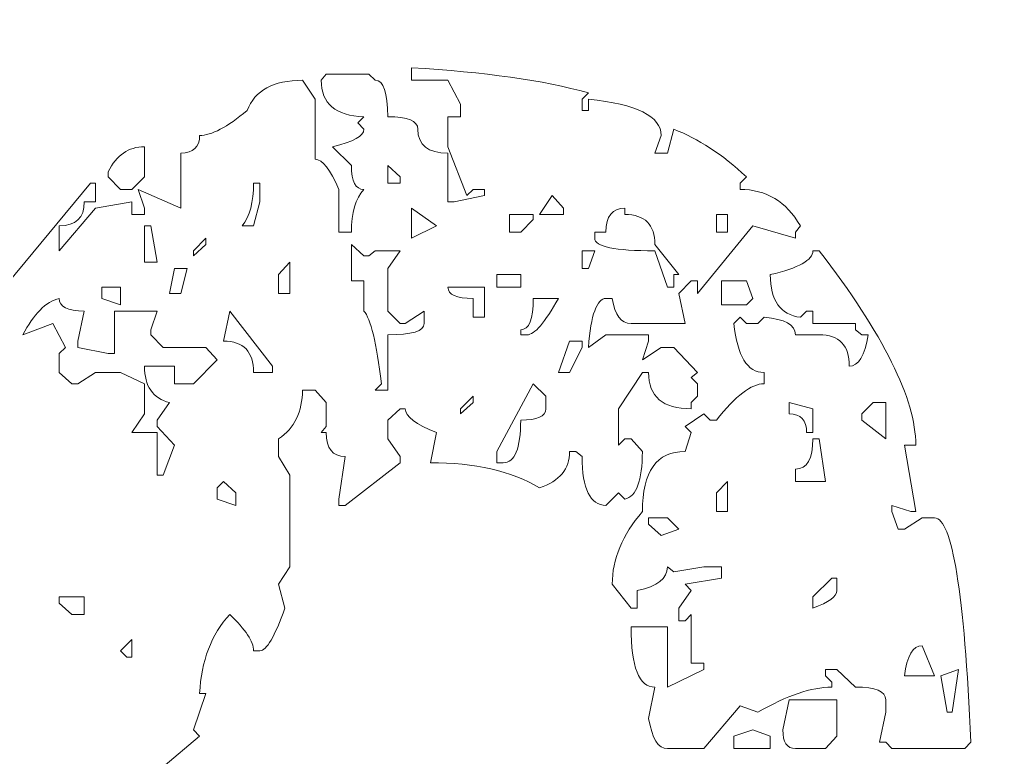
# Model space of a CAD drawing. Header units: centimetres. Extents: x -162 to 162, y -134 to 134.
# Drawn here: x 76.592 to 76.9563, y -44.1762 to -43.9026 of the extents above; entities that cross this region are included whole.
import ezdxf

# ---------------------------------------------------------------- set-up
doc = ezdxf.new("R2010")
doc.units = ezdxf.units.CM
doc.header["$MEASUREMENT"] = 0
doc.layers.add('Capa 1', color=7, linetype='Continuous')
doc.layers.add('GUIDE', color=7, linetype='Continuous')

msp = doc.modelspace()

# ---------------------------------------------------------------- linework, layer by layer
at = {"layer": 'Capa 1', "lineweight": 9}
msp.add_open_spline([(75.70356, -30.40368), (75.70356, -30.40368), (75.70356, -34.48612), (75.70356, -34.48612), (75.70356, -34.48612), (76.57183, -35.02375), (76.57183, -35.02375), (76.57183, -35.02375), (76.57183, -39.81765), (76.57183, -39.81765), (76.57183, -39.81765), (75.70356, -40.35528), (75.70356, -40.35528), (75.70356, -40.35528), (75.70356, -44.43772), (75.70356, -44.43772), (75.70356, -44.43772), (76.0342, -44.90277), (76.0342, -44.90277), (76.0342, -44.90277), (77.24746, -44.90277), (77.24746, -44.90277), (77.24746, -44.90277), (77.57723, -44.43772), (77.57723, -44.43772), (77.57723, -44.43772), (77.57723, -38.57305), (77.57723, -38.57305), (77.57723, -38.57305), (78.00373, -38.57305), (78.00373, -38.57305), (78.15787, -38.57305), (78.31125, -38.42517), (78.31125, -38.27105), (78.31125, -38.27105), (78.31125, -37.20834), (78.31125, -37.20834), (78.31125, -37.05423), (78.15787, -36.90377), (78.00373, -36.90377), (78.00373, -36.90377), (77.57723, -36.90377), (77.57723, -36.90377), (77.57723, -36.90377), (77.57723, -30.40368), (77.57723, -30.40368), (77.57723, -30.40368), (77.24746, -29.93863), (77.24746, -29.93863), (77.24746, -29.93863), (76.0342, -29.93863), (76.0342, -29.93863), (76.0342, -29.93863), (75.70356, -30.40368), (75.70356, -30.40368)], degree=3, knots=[0, 0, 0, 0, 0.055556, 0.055556, 0.055556, 0.111111, 0.111111, 0.111111, 0.166667, 0.166667, 0.166667, 0.222222, 0.222222, 0.222222, 0.277778, 0.277778, 0.277778, 0.333333, 0.333333, 0.333333, 0.388889, 0.388889, 0.388889, 0.444444, 0.444444, 0.444444, 0.5, 0.5, 0.5, 0.555556, 0.555556, 0.555556, 0.611111, 0.611111, 0.611111, 0.666667, 0.666667, 0.666667, 0.722222, 0.722222, 0.722222, 0.777778, 0.777778, 0.777778, 0.833333, 0.833333, 0.833333, 0.888889, 0.888889, 0.888889, 0.944444, 0.944444, 0.944444, 1, 1, 1, 1], dxfattribs=at)
at = {"layer": 'Capa 1', "color": 4, "lineweight": 9}
msp.add_open_spline([(77.39939, -38.56086), (77.39939, -38.56086), (77.39939, -44.38088), (77.39939, -44.38088), (77.39939, -44.38088), (77.15481, -44.72496), (77.15481, -44.72496), (77.15481, -44.72496), (76.12523, -44.72496), (76.12523, -44.72496), (76.12523, -44.72496), (75.88135, -44.38106), (75.88135, -44.38106), (75.88135, -44.38106), (75.88135, -40.40551), (75.88135, -40.40551), (75.88135, -40.40551), (76.69237, -39.86787), (76.69237, -39.86787), (76.69237, -39.86787), (76.69237, -34.97352), (76.69237, -34.97352), (76.69237, -34.97352), (75.88135, -34.43589), (75.88135, -34.43589), (75.88135, -34.43589), (75.88135, -30.46025), (75.88135, -30.46025), (75.88135, -30.46025), (76.12523, -30.11644), (76.12523, -30.11644), (76.12523, -30.11644), (77.15481, -30.11644), (77.15481, -30.11644), (77.15481, -30.11644), (77.39939, -30.46042), (77.39939, -30.46042), (77.39939, -30.46042), (77.39939, -36.92573), (77.39939, -36.92573)], degree=3, knots=[0, 0, 0, 0, 0.076923, 0.076923, 0.076923, 0.153846, 0.153846, 0.153846, 0.230769, 0.230769, 0.230769, 0.307692, 0.307692, 0.307692, 0.384615, 0.384615, 0.384615, 0.461538, 0.461538, 0.461538, 0.538462, 0.538462, 0.538462, 0.615385, 0.615385, 0.615385, 0.692308, 0.692308, 0.692308, 0.769231, 0.769231, 0.769231, 0.846154, 0.846154, 0.846154, 0.923077, 0.923077, 0.923077, 1, 1, 1, 1], dxfattribs=at)
at = {"layer": 'Capa 1', "color": 2, "lineweight": 9}
for points, knots in [([(76.27801, -44.19754), (76.27801, -44.19754), (76.28033, -44.19522), (76.28033, -44.19522), (76.28033, -44.19522), (76.39051, -44.19522), (76.39051, -44.19522), (76.39392, -44.19522), (76.39702, -44.21335), (76.3998, -44.24961), (76.39423, -44.24806), (76.39035, -44.24279), (76.38818, -44.2338), (76.38818, -44.2338), (76.39051, -44.22451), (76.39051, -44.22451), (76.39051, -44.22451), (76.39051, -44.22032), (76.39051, -44.22032), (76.39051, -44.22032), (76.38632, -44.22032), (76.38632, -44.22032), (76.38632, -44.22032), (76.38632, -44.24496), (76.38632, -44.24496), (76.38632, -44.24496), (76.39051, -44.24496), (76.39051, -44.24496), (76.39051, -44.24496), (76.39051, -44.26077), (76.39051, -44.26077), (76.39051, -44.26077), (76.40166, -44.25844), (76.40166, -44.25844), (76.41778, -44.28107), (76.43064, -44.29238), (76.44025, -44.29238), (76.44025, -44.29238), (76.45141, -44.29424), (76.45141, -44.29424), (76.45141, -44.29424), (76.46489, -44.29424), (76.46489, -44.29424), (76.49557, -44.29424), (76.51742, -44.25596), (76.53044, -44.17941), (76.53044, -44.17941), (76.53229, -44.17755), (76.53229, -44.17755), (76.53229, -44.17755), (76.53462, -44.17941), (76.53462, -44.17941), (76.53462, -44.17941), (76.53927, -44.17941), (76.53927, -44.17941), (76.53927, -44.17941), (76.53229, -44.17058), (76.53229, -44.17058), (76.54903, -44.09279), (76.56639, -44.03731), (76.58436, -44.00415), (76.58436, -44.00415), (76.6183, -43.96324), (76.6183, -43.96324), (76.6183, -43.96324), (76.62016, -43.96324), (76.62016, -43.96324), (76.62016, -43.96324), (76.62016, -43.97022), (76.62016, -43.97022), (76.62016, -43.97022), (76.61597, -43.97022), (76.61597, -43.97022), (76.61597, -43.97611), (76.61287, -43.97905), (76.60668, -43.97905), (76.60668, -43.97905), (76.60668, -43.98835), (76.60668, -43.98835), (76.60668, -43.98835), (76.62016, -43.97254), (76.62016, -43.97254), (76.62016, -43.97254), (76.63364, -43.97022), (76.63364, -43.97022), (76.63364, -43.97022), (76.63364, -43.97487), (76.63364, -43.97487), (76.63364, -43.97487), (76.63829, -43.97487), (76.63829, -43.97487), (76.63829, -43.97487), (76.63829, -43.97254), (76.63829, -43.97254), (76.63829, -43.97254), (76.63596, -43.96557), (76.63596, -43.96557), (76.63596, -43.96557), (76.65177, -43.97254), (76.65177, -43.97254), (76.65177, -43.97254), (76.65177, -43.95209), (76.65177, -43.95209), (76.65642, -43.95209), (76.65874, -43.94992), (76.65874, -43.94558), (76.66308, -43.94558), (76.66897, -43.94248), (76.67641, -43.93628), (76.6792, -43.92884), (76.68601, -43.92512), (76.69686, -43.92512), (76.69686, -43.92512), (76.70151, -43.9321), (76.70151, -43.9321), (76.70151, -43.9321), (76.70151, -43.95441), (76.70151, -43.95441), (76.7043, -43.95441), (76.70724, -43.95813), (76.71034, -43.96557), (76.71034, -43.96557), (76.71034, -43.98137), (76.71034, -43.98137), (76.71034, -43.98137), (76.71499, -43.98137), (76.71499, -43.98137), (76.71499, -43.97425), (76.71654, -43.96898), (76.71964, -43.96557), (76.71654, -43.96557), (76.71499, -43.96262), (76.71499, -43.95674), (76.71499, -43.95674), (76.70802, -43.94976), (76.70802, -43.94976), (76.71577, -43.9479), (76.71964, -43.94573), (76.71964, -43.94325), (76.71964, -43.94325), (76.71732, -43.94093), (76.71732, -43.94093), (76.71732, -43.94093), (76.71964, -43.93861), (76.71964, -43.93861), (76.7091, -43.9383), (76.70383, -43.9338), (76.70383, -43.92512), (76.70383, -43.92512), (76.70569, -43.9228), (76.70569, -43.9228), (76.70569, -43.9228), (76.7215, -43.9228), (76.7215, -43.9228), (76.7215, -43.9228), (76.72382, -43.92512), (76.72382, -43.92512), (76.72692, -43.92512), (76.72847, -43.92962), (76.72847, -43.93861), (76.73591, -43.93861), (76.73963, -43.94016), (76.73963, -43.94325), (76.73963, -43.94914), (76.74335, -43.95209), (76.75079, -43.95209), (76.75079, -43.95209), (76.75079, -43.97022), (76.75079, -43.97022), (76.75079, -43.97022), (76.75311, -43.97022), (76.75311, -43.97022), (76.75311, -43.97022), (76.76427, -43.96789), (76.76427, -43.96789), (76.76427, -43.96789), (76.76427, -43.96557), (76.76427, -43.96557), (76.76427, -43.96557), (76.76008, -43.96557), (76.76008, -43.96557), (76.76008, -43.96557), (76.75776, -43.96789), (76.75776, -43.96789), (76.75776, -43.96789), (76.75079, -43.94976), (76.75079, -43.94976), (76.75079, -43.94976), (76.75079, -43.93861), (76.75079, -43.93861), (76.75079, -43.93861), (76.75544, -43.93861), (76.75544, -43.93861), (76.75544, -43.93861), (76.75544, -43.93396), (76.75544, -43.93396), (76.75544, -43.93396), (76.75079, -43.92512), (76.75079, -43.92512), (76.75079, -43.92512), (76.73731, -43.92512), (76.73731, -43.92512), (76.73731, -43.92512), (76.73731, -43.92048), (76.73731, -43.92048), (76.76427, -43.92203), (76.78612, -43.92512), (76.80285, -43.92977), (76.80285, -43.92977), (76.80053, -43.9321), (76.80053, -43.9321), (76.80053, -43.9321), (76.80053, -43.93628), (76.80053, -43.93628), (76.80053, -43.93628), (76.80285, -43.93628), (76.80285, -43.93628), (76.80285, -43.93628), (76.80285, -43.9321), (76.80285, -43.9321), (76.82083, -43.93396), (76.82982, -43.93845), (76.82982, -43.94558), (76.82982, -43.94558), (76.82749, -43.95209), (76.82749, -43.95209), (76.82749, -43.95209), (76.83214, -43.95209), (76.83214, -43.95209), (76.83214, -43.95209), (76.83447, -43.94325), (76.83447, -43.94325), (76.84345, -43.94666), (76.85244, -43.95255), (76.86143, -43.96092), (76.86143, -43.96092), (76.8591, -43.96324), (76.8591, -43.96324), (76.8591, -43.96324), (76.8591, -43.96557), (76.8591, -43.96557), (76.86871, -43.96557), (76.87615, -43.97006), (76.88142, -43.97905), (76.88142, -43.97905), (76.87956, -43.98137), (76.87956, -43.98137), (76.87956, -43.98137), (76.87956, -43.9837), (76.87956, -43.9837), (76.87956, -43.9837), (76.86375, -43.97905), (76.86375, -43.97905), (76.86375, -43.97905), (76.8433, -44.00415), (76.8433, -44.00415), (76.8433, -44.00415), (76.8433, -43.9995), (76.8433, -43.9995), (76.8433, -43.9995), (76.84097, -43.9995), (76.84097, -43.9995), (76.84097, -43.9995), (76.83632, -44.00415), (76.83632, -44.00415), (76.83632, -44.00415), (76.83865, -44.01531), (76.83865, -44.01531), (76.83865, -44.01531), (76.81866, -44.01531), (76.81866, -44.01531), (76.81494, -44.01531), (76.81262, -44.01221), (76.81169, -44.00601), (76.81169, -44.00601), (76.80936, -44.00601), (76.80936, -44.00601), (76.80595, -44.00601), (76.80378, -44.01206), (76.80285, -44.02414), (76.80285, -44.02414), (76.80936, -44.01949), (76.80936, -44.01949), (76.80936, -44.01949), (76.82517, -44.01949), (76.82517, -44.01949), (76.82517, -44.01949), (76.82517, -44.02182), (76.82517, -44.02182), (76.82517, -44.02182), (76.82284, -44.02879), (76.82284, -44.02879), (76.82284, -44.02879), (76.82982, -44.02414), (76.82982, -44.02414), (76.82982, -44.02414), (76.83447, -44.02414), (76.83447, -44.02414), (76.83447, -44.02414), (76.8433, -44.03344), (76.8433, -44.03344), (76.8433, -44.03344), (76.84097, -44.0353), (76.84097, -44.0353), (76.84097, -44.0353), (76.8433, -44.03762), (76.8433, -44.03762), (76.8433, -44.03762), (76.8433, -44.04227), (76.8433, -44.04227), (76.8433, -44.04227), (76.84097, -44.0446), (76.84097, -44.0446), (76.84097, -44.0446), (76.84097, -44.04692), (76.84097, -44.04692), (76.83044, -44.04692), (76.82517, -44.04243), (76.82517, -44.03344), (76.82517, -44.03344), (76.82284, -44.03344), (76.82284, -44.03344), (76.82284, -44.03344), (76.81401, -44.04692), (76.81401, -44.04692), (76.81401, -44.04692), (76.81401, -44.0604), (76.81401, -44.0604), (76.81401, -44.0604), (76.81633, -44.05808), (76.81633, -44.05808), (76.81633, -44.05808), (76.81866, -44.05808), (76.81866, -44.05808), (76.81866, -44.05808), (76.82284, -44.06273), (76.82284, -44.06273), (76.82284, -44.07358), (76.82067, -44.07946), (76.81633, -44.08039), (76.81633, -44.08039), (76.81401, -44.07807), (76.81401, -44.07807), (76.81401, -44.07807), (76.80936, -44.08272), (76.80936, -44.08272), (76.80347, -44.08272), (76.80053, -44.07667), (76.80053, -44.06459), (76.80053, -44.06459), (76.7982, -44.06273), (76.7982, -44.06273), (76.7982, -44.06273), (76.79588, -44.06273), (76.79588, -44.06273), (76.79588, -44.06924), (76.79216, -44.07373), (76.78472, -44.07621), (76.77419, -44.07001), (76.7607, -44.06691), (76.74428, -44.06691), (76.74428, -44.06691), (76.7466, -44.05575), (76.7466, -44.05575), (76.73886, -44.05266), (76.73498, -44.04971), (76.73498, -44.04692), (76.73498, -44.04692), (76.73312, -44.04692), (76.73312, -44.04692), (76.73312, -44.04692), (76.72847, -44.05111), (76.72847, -44.05111), (76.72847, -44.05111), (76.72847, -44.05808), (76.72847, -44.05808), (76.72847, -44.05808), (76.73312, -44.06459), (76.73312, -44.06459), (76.73312, -44.06459), (76.73312, -44.06691), (76.73312, -44.06691), (76.73312, -44.06691), (76.71267, -44.08272), (76.71267, -44.08272), (76.71267, -44.08272), (76.71034, -44.08272), (76.71034, -44.08272), (76.71034, -44.08272), (76.71034, -44.08039), (76.71034, -44.08039), (76.71034, -44.08039), (76.71267, -44.06459), (76.71267, -44.06459), (76.70802, -44.06459), (76.70569, -44.06164), (76.70569, -44.05575), (76.70569, -44.05575), (76.70383, -44.05575), (76.70383, -44.05575), (76.70383, -44.05575), (76.70569, -44.05343), (76.70569, -44.05343), (76.70569, -44.05343), (76.70569, -44.0446), (76.70569, -44.0446), (76.70569, -44.0446), (76.70151, -44.03995), (76.70151, -44.03995), (76.70151, -44.03995), (76.69686, -44.03995), (76.69686, -44.03995), (76.69686, -44.04801), (76.69392, -44.05405), (76.68803, -44.05808), (76.68803, -44.05808), (76.68803, -44.06459), (76.68803, -44.06459), (76.68803, -44.06459), (76.69221, -44.07156), (76.69221, -44.07156), (76.69221, -44.07156), (76.69221, -44.1055), (76.69221, -44.1055), (76.69221, -44.1055), (76.68803, -44.112), (76.68803, -44.112), (76.68803, -44.112), (76.69035, -44.12084), (76.69035, -44.12084), (76.68663, -44.13137), (76.68353, -44.13664), (76.68106, -44.13664), (76.68106, -44.13664), (76.67873, -44.13664), (76.67873, -44.13664), (76.67873, -44.13323), (76.67579, -44.12874), (76.6699, -44.12316), (76.66308, -44.1306), (76.65936, -44.14036), (76.65874, -44.15245), (76.65874, -44.15245), (76.66107, -44.15245), (76.66107, -44.15245), (76.66107, -44.15245), (76.65642, -44.16593), (76.65642, -44.16593), (76.65642, -44.16593), (76.65874, -44.16826), (76.65874, -44.16826), (76.65874, -44.16826), (76.63178, -44.19103), (76.63178, -44.19103), (76.64077, -44.19413), (76.64526, -44.20002), (76.64526, -44.2087), (76.65022, -44.2087), (76.65394, -44.21397), (76.65642, -44.22451), (76.65642, -44.22451), (76.66107, -44.22451), (76.66107, -44.22451), (76.66107, -44.22451), (76.66107, -44.2338), (76.66107, -44.2338), (76.63782, -44.37172), (76.57537, -44.44067), (76.47372, -44.44067), (76.47372, -44.44067), (76.46489, -44.44067), (76.46489, -44.44067), (76.36045, -44.44067), (76.29893, -44.37311), (76.28033, -44.23799), (76.28033, -44.23799), (76.27801, -44.19754), (76.27801, -44.19754)], [0, 0, 0, 0, 0.006289, 0.006289, 0.006289, 0.012579, 0.012579, 0.012579, 0.018868, 0.018868, 0.018868, 0.025157, 0.025157, 0.025157, 0.031447, 0.031447, 0.031447, 0.037736, 0.037736, 0.037736, 0.044025, 0.044025, 0.044025, 0.050314, 0.050314, 0.050314, 0.056604, 0.056604, 0.056604, 0.062893, 0.062893, 0.062893, 0.069182, 0.069182, 0.069182, 0.075472, 0.075472, 0.075472, 0.081761, 0.081761, 0.081761, 0.08805, 0.08805, 0.08805, 0.09434, 0.09434, 0.09434, 0.100629, 0.100629, 0.100629, 0.106918, 0.106918, 0.106918, 0.113208, 0.113208, 0.113208, 0.119497, 0.119497, 0.119497, 0.125786, 0.125786, 0.125786, 0.132075, 0.132075, 0.132075, 0.138365, 0.138365, 0.138365, 0.144654, 0.144654, 0.144654, 0.150943, 0.150943, 0.150943, 0.157233, 0.157233, 0.157233, 0.163522, 0.163522, 0.163522, 0.169811, 0.169811, 0.169811, 0.176101, 0.176101, 0.176101, 0.18239, 0.18239, 0.18239, 0.188679, 0.188679, 0.188679, 0.194969, 0.194969, 0.194969, 0.201258, 0.201258, 0.201258, 0.207547, 0.207547, 0.207547, 0.213836, 0.213836, 0.213836, 0.220126, 0.220126, 0.220126, 0.226415, 0.226415, 0.226415, 0.232704, 0.232704, 0.232704, 0.238994, 0.238994, 0.238994, 0.245283, 0.245283, 0.245283, 0.251572, 0.251572, 0.251572, 0.257862, 0.257862, 0.257862, 0.264151, 0.264151, 0.264151, 0.27044, 0.27044, 0.27044, 0.27673, 0.27673, 0.27673, 0.283019, 0.283019, 0.283019, 0.289308, 0.289308, 0.289308, 0.295597, 0.295597, 0.295597, 0.301887, 0.301887, 0.301887, 0.308176, 0.308176, 0.308176, 0.314465, 0.314465, 0.314465, 0.320755, 0.320755, 0.320755, 0.327044, 0.327044, 0.327044, 0.333333, 0.333333, 0.333333, 0.339623, 0.339623, 0.339623, 0.345912, 0.345912, 0.345912, 0.352201, 0.352201, 0.352201, 0.358491, 0.358491, 0.358491, 0.36478, 0.36478, 0.36478, 0.371069, 0.371069, 0.371069, 0.377358, 0.377358, 0.377358, 0.383648, 0.383648, 0.383648, 0.389937, 0.389937, 0.389937, 0.396226, 0.396226, 0.396226, 0.402516, 0.402516, 0.402516, 0.408805, 0.408805, 0.408805, 0.415094, 0.415094, 0.415094, 0.421384, 0.421384, 0.421384, 0.427673, 0.427673, 0.427673, 0.433962, 0.433962, 0.433962, 0.440252, 0.440252, 0.440252, 0.446541, 0.446541, 0.446541, 0.45283, 0.45283, 0.45283, 0.459119, 0.459119, 0.459119, 0.465409, 0.465409, 0.465409, 0.471698, 0.471698, 0.471698, 0.477987, 0.477987, 0.477987, 0.484277, 0.484277, 0.484277, 0.490566, 0.490566, 0.490566, 0.496855, 0.496855, 0.496855, 0.503145, 0.503145, 0.503145, 0.509434, 0.509434, 0.509434, 0.515723, 0.515723, 0.515723, 0.522013, 0.522013, 0.522013, 0.528302, 0.528302, 0.528302, 0.534591, 0.534591, 0.534591, 0.540881, 0.540881, 0.540881, 0.54717, 0.54717, 0.54717, 0.553459, 0.553459, 0.553459, 0.559748, 0.559748, 0.559748, 0.566038, 0.566038, 0.566038, 0.572327, 0.572327, 0.572327, 0.578616, 0.578616, 0.578616, 0.584906, 0.584906, 0.584906, 0.591195, 0.591195, 0.591195, 0.597484, 0.597484, 0.597484, 0.603774, 0.603774, 0.603774, 0.610063, 0.610063, 0.610063, 0.616352, 0.616352, 0.616352, 0.622642, 0.622642, 0.622642, 0.628931, 0.628931, 0.628931, 0.63522, 0.63522, 0.63522, 0.641509, 0.641509, 0.641509, 0.647799, 0.647799, 0.647799, 0.654088, 0.654088, 0.654088, 0.660377, 0.660377, 0.660377, 0.666667, 0.666667, 0.666667, 0.672956, 0.672956, 0.672956, 0.679245, 0.679245, 0.679245, 0.685535, 0.685535, 0.685535, 0.691824, 0.691824, 0.691824, 0.698113, 0.698113, 0.698113, 0.704403, 0.704403, 0.704403, 0.710692, 0.710692, 0.710692, 0.716981, 0.716981, 0.716981, 0.72327, 0.72327, 0.72327, 0.72956, 0.72956, 0.72956, 0.735849, 0.735849, 0.735849, 0.742138, 0.742138, 0.742138, 0.748428, 0.748428, 0.748428, 0.754717, 0.754717, 0.754717, 0.761006, 0.761006, 0.761006, 0.767296, 0.767296, 0.767296, 0.773585, 0.773585, 0.773585, 0.779874, 0.779874, 0.779874, 0.786164, 0.786164, 0.786164, 0.792453, 0.792453, 0.792453, 0.798742, 0.798742, 0.798742, 0.805031, 0.805031, 0.805031, 0.811321, 0.811321, 0.811321, 0.81761, 0.81761, 0.81761, 0.823899, 0.823899, 0.823899, 0.830189, 0.830189, 0.830189, 0.836478, 0.836478, 0.836478, 0.842767, 0.842767, 0.842767, 0.849057, 0.849057, 0.849057, 0.855346, 0.855346, 0.855346, 0.861635, 0.861635, 0.861635, 0.867925, 0.867925, 0.867925, 0.874214, 0.874214, 0.874214, 0.880503, 0.880503, 0.880503, 0.886792, 0.886792, 0.886792, 0.893082, 0.893082, 0.893082, 0.899371, 0.899371, 0.899371, 0.90566, 0.90566, 0.90566, 0.91195, 0.91195, 0.91195, 0.918239, 0.918239, 0.918239, 0.924528, 0.924528, 0.924528, 0.930818, 0.930818, 0.930818, 0.937107, 0.937107, 0.937107, 0.943396, 0.943396, 0.943396, 0.949686, 0.949686, 0.949686, 0.955975, 0.955975, 0.955975, 0.962264, 0.962264, 0.962264, 0.968553, 0.968553, 0.968553, 0.974843, 0.974843, 0.974843, 0.981132, 0.981132, 0.981132, 0.987421, 0.987421, 0.987421, 0.993711, 0.993711, 0.993711, 1, 1, 1, 1]), ([(76.62481, -43.96092), (76.62481, -43.96092), (76.62481, -43.95906), (76.62481, -43.95906), (76.6279, -43.95286), (76.6324, -43.94976), (76.63829, -43.94976), (76.63829, -43.94976), (76.63829, -43.96092), (76.63829, -43.96092), (76.63829, -43.96092), (76.63364, -43.96557), (76.63364, -43.96557), (76.63364, -43.96557), (76.62945, -43.96557), (76.62945, -43.96557), (76.62945, -43.96557), (76.62481, -43.96092), (76.62481, -43.96092)], [0, 0, 0, 0, 0.166667, 0.166667, 0.166667, 0.333333, 0.333333, 0.333333, 0.5, 0.5, 0.5, 0.666667, 0.666667, 0.666667, 0.833333, 0.833333, 0.833333, 1, 1, 1, 1]), ([(76.72847, -43.96324), (76.72847, -43.96324), (76.73312, -43.96324), (76.73312, -43.96324), (76.73312, -43.96324), (76.73312, -43.96092), (76.73312, -43.96092), (76.73312, -43.96092), (76.72847, -43.95674), (76.72847, -43.95674), (76.72847, -43.95674), (76.72847, -43.96324), (76.72847, -43.96324)], [0, 0, 0, 0, 0.25, 0.25, 0.25, 0.5, 0.5, 0.5, 0.75, 0.75, 0.75, 1, 1, 1, 1]), ([(76.67455, -43.97905), (76.67455, -43.97905), (76.67873, -43.97905), (76.67873, -43.97905), (76.67873, -43.97905), (76.68106, -43.97022), (76.68106, -43.97022), (76.68106, -43.97022), (76.68106, -43.96324), (76.68106, -43.96324), (76.68106, -43.96324), (76.67873, -43.96324), (76.67873, -43.96324), (76.67873, -43.97037), (76.67734, -43.97564), (76.67455, -43.97905)], [0, 0, 0, 0, 0.2, 0.2, 0.2, 0.4, 0.4, 0.4, 0.6, 0.6, 0.6, 0.8, 0.8, 0.8, 1, 1, 1, 1]), ([(76.78472, -43.97487), (76.78472, -43.97487), (76.79356, -43.97487), (76.79356, -43.97487), (76.79356, -43.97487), (76.79356, -43.97254), (76.79356, -43.97254), (76.79356, -43.97254), (76.78937, -43.96789), (76.78937, -43.96789), (76.78937, -43.96789), (76.78472, -43.97487), (76.78472, -43.97487)], [0, 0, 0, 0, 0.25, 0.25, 0.25, 0.5, 0.5, 0.5, 0.75, 0.75, 0.75, 1, 1, 1, 1]), ([(76.73731, -43.9837), (76.73731, -43.9837), (76.7466, -43.97905), (76.7466, -43.97905), (76.7466, -43.97905), (76.73731, -43.97254), (76.73731, -43.97254), (76.73731, -43.97254), (76.73731, -43.9837), (76.73731, -43.9837)], [0, 0, 0, 0, 0.333333, 0.333333, 0.333333, 0.666667, 0.666667, 0.666667, 1, 1, 1, 1]), ([(76.77357, -43.98137), (76.77357, -43.98137), (76.77775, -43.98137), (76.77775, -43.98137), (76.77775, -43.98137), (76.7824, -43.97673), (76.7824, -43.97673), (76.7824, -43.97673), (76.7824, -43.97487), (76.7824, -43.97487), (76.7824, -43.97487), (76.77357, -43.97487), (76.77357, -43.97487), (76.77357, -43.97487), (76.77357, -43.98137), (76.77357, -43.98137)], [0, 0, 0, 0, 0.2, 0.2, 0.2, 0.4, 0.4, 0.4, 0.6, 0.6, 0.6, 0.8, 0.8, 0.8, 1, 1, 1, 1]), ([(76.83214, -44.00183), (76.83214, -44.00183), (76.83447, -44.00183), (76.83447, -44.00183), (76.83447, -44.00183), (76.83447, -43.99718), (76.83447, -43.99718), (76.83447, -43.99718), (76.83632, -43.99718), (76.83632, -43.99718), (76.83632, -43.99718), (76.82749, -43.98602), (76.82749, -43.98602), (76.82749, -43.97859), (76.82377, -43.97487), (76.81633, -43.97487), (76.81633, -43.97487), (76.81633, -43.97254), (76.81633, -43.97254), (76.81169, -43.97254), (76.80936, -43.97549), (76.80936, -43.98137), (76.80936, -43.98137), (76.80518, -43.98137), (76.80518, -43.98137), (76.80518, -43.98137), (76.80518, -43.9837), (76.80518, -43.9837), (76.80518, -43.9868), (76.81262, -43.98835), (76.82749, -43.98835), (76.82749, -43.98835), (76.83214, -44.00183), (76.83214, -44.00183)], [0, 0, 0, 0, 0.090909, 0.090909, 0.090909, 0.181818, 0.181818, 0.181818, 0.272727, 0.272727, 0.272727, 0.363636, 0.363636, 0.363636, 0.454545, 0.454545, 0.454545, 0.545455, 0.545455, 0.545455, 0.636364, 0.636364, 0.636364, 0.727273, 0.727273, 0.727273, 0.818182, 0.818182, 0.818182, 0.909091, 0.909091, 0.909091, 1, 1, 1, 1]), ([(76.85027, -43.98137), (76.85027, -43.98137), (76.85445, -43.98137), (76.85445, -43.98137), (76.85445, -43.98137), (76.85445, -43.97487), (76.85445, -43.97487), (76.85445, -43.97487), (76.85027, -43.97487), (76.85027, -43.97487), (76.85027, -43.97487), (76.85027, -43.98137), (76.85027, -43.98137)], [0, 0, 0, 0, 0.25, 0.25, 0.25, 0.5, 0.5, 0.5, 0.75, 0.75, 0.75, 1, 1, 1, 1]), ([(76.63829, -43.99253), (76.63829, -43.99253), (76.64294, -43.99253), (76.64294, -43.99253), (76.64294, -43.99253), (76.64061, -43.97905), (76.64061, -43.97905), (76.64061, -43.97905), (76.63829, -43.97905), (76.63829, -43.97905), (76.63829, -43.97905), (76.63829, -43.99253), (76.63829, -43.99253)], [0, 0, 0, 0, 0.25, 0.25, 0.25, 0.5, 0.5, 0.5, 0.75, 0.75, 0.75, 1, 1, 1, 1]), ([(76.65642, -43.99021), (76.65642, -43.99021), (76.66107, -43.98602), (76.66107, -43.98602), (76.66107, -43.98602), (76.66107, -43.9837), (76.66107, -43.9837), (76.66107, -43.9837), (76.65642, -43.98835), (76.65642, -43.98835), (76.65642, -43.98835), (76.65642, -43.99021), (76.65642, -43.99021)], [0, 0, 0, 0, 0.25, 0.25, 0.25, 0.5, 0.5, 0.5, 0.75, 0.75, 0.75, 1, 1, 1, 1]), ([(76.71499, -43.9995), (76.71499, -43.9995), (76.71964, -43.9995), (76.71964, -43.9995), (76.71964, -43.9995), (76.71964, -44.01066), (76.71964, -44.01066), (76.72212, -44.01345), (76.72429, -44.02244), (76.72615, -44.03762), (76.72615, -44.03762), (76.72382, -44.03995), (76.72382, -44.03995), (76.72382, -44.03995), (76.72847, -44.03995), (76.72847, -44.03995), (76.72847, -44.03995), (76.72847, -44.01949), (76.72847, -44.01949), (76.73746, -44.01949), (76.74195, -44.0181), (76.74195, -44.01531), (76.74195, -44.01531), (76.74195, -44.01066), (76.74195, -44.01066), (76.74195, -44.01066), (76.73498, -44.01531), (76.73498, -44.01531), (76.73498, -44.01531), (76.73312, -44.01531), (76.73312, -44.01531), (76.73312, -44.01531), (76.72847, -44.01066), (76.72847, -44.01066), (76.72847, -44.01066), (76.72847, -43.99486), (76.72847, -43.99486), (76.72847, -43.99486), (76.73312, -43.98835), (76.73312, -43.98835), (76.73312, -43.98835), (76.72382, -43.98835), (76.72382, -43.98835), (76.72382, -43.98835), (76.7215, -43.99021), (76.7215, -43.99021), (76.7215, -43.99021), (76.71964, -43.99021), (76.71964, -43.99021), (76.71964, -43.99021), (76.71499, -43.98602), (76.71499, -43.98602), (76.71499, -43.98602), (76.71499, -43.9995), (76.71499, -43.9995)], [0, 0, 0, 0, 0.055556, 0.055556, 0.055556, 0.111111, 0.111111, 0.111111, 0.166667, 0.166667, 0.166667, 0.222222, 0.222222, 0.222222, 0.277778, 0.277778, 0.277778, 0.333333, 0.333333, 0.333333, 0.388889, 0.388889, 0.388889, 0.444444, 0.444444, 0.444444, 0.5, 0.5, 0.5, 0.555556, 0.555556, 0.555556, 0.611111, 0.611111, 0.611111, 0.666667, 0.666667, 0.666667, 0.722222, 0.722222, 0.722222, 0.777778, 0.777778, 0.777778, 0.833333, 0.833333, 0.833333, 0.888889, 0.888889, 0.888889, 0.944444, 0.944444, 0.944444, 1, 1, 1, 1]), ([(76.80053, -43.99486), (76.80053, -43.99486), (76.80285, -43.99486), (76.80285, -43.99486), (76.80285, -43.99486), (76.80518, -43.98835), (76.80518, -43.98835), (76.80518, -43.98835), (76.80053, -43.98835), (76.80053, -43.98835), (76.80053, -43.98835), (76.80053, -43.99486), (76.80053, -43.99486)], [0, 0, 0, 0, 0.25, 0.25, 0.25, 0.5, 0.5, 0.5, 0.75, 0.75, 0.75, 1, 1, 1, 1]), ([(76.81169, -44.112), (76.81169, -44.10271), (76.81541, -44.09372), (76.82284, -44.08504), (76.82284, -44.07017), (76.82811, -44.06273), (76.83865, -44.06273), (76.83865, -44.06273), (76.84097, -44.05575), (76.84097, -44.05575), (76.84097, -44.05575), (76.83865, -44.05343), (76.83865, -44.05343), (76.83865, -44.05343), (76.84562, -44.04878), (76.84562, -44.04878), (76.84562, -44.04878), (76.84795, -44.05111), (76.84795, -44.05111), (76.84795, -44.05111), (76.85027, -44.05111), (76.85027, -44.05111), (76.8574, -44.04212), (76.86329, -44.03762), (76.86794, -44.03762), (76.86794, -44.03762), (76.86794, -44.03344), (76.86794, -44.03344), (76.86174, -44.03344), (76.85802, -44.0274), (76.85678, -44.01531), (76.85678, -44.01531), (76.8591, -44.01299), (76.8591, -44.01299), (76.8591, -44.01299), (76.86143, -44.01531), (76.86143, -44.01531), (76.86143, -44.01531), (76.86561, -44.01531), (76.86561, -44.01531), (76.86561, -44.01531), (76.86794, -44.01299), (76.86794, -44.01299), (76.87568, -44.01361), (76.87956, -44.01578), (76.87956, -44.01949), (76.87956, -44.01949), (76.88839, -44.01949), (76.88839, -44.01949), (76.89583, -44.01949), (76.89955, -44.02337), (76.89955, -44.03112), (76.90296, -44.03112), (76.90528, -44.02724), (76.90652, -44.01949), (76.90652, -44.01949), (76.9042, -44.01949), (76.9042, -44.01949), (76.9042, -44.01949), (76.90187, -44.01763), (76.90187, -44.01763), (76.90187, -44.01763), (76.90187, -44.01531), (76.90187, -44.01531), (76.90187, -44.01531), (76.88607, -44.01531), (76.88607, -44.01531), (76.88607, -44.01531), (76.88607, -44.01066), (76.88607, -44.01066), (76.88607, -44.01066), (76.88374, -44.01066), (76.88374, -44.01066), (76.88374, -44.01066), (76.88142, -44.01299), (76.88142, -44.01299), (76.87398, -44.01206), (76.87026, -44.00679), (76.87026, -43.99718), (76.8808, -43.9947), (76.88607, -43.99176), (76.88607, -43.98835), (76.88607, -43.98835), (76.88839, -43.98835), (76.88839, -43.98835), (76.91225, -44.01934), (76.92419, -44.04336), (76.92419, -44.0604), (76.92419, -44.0604), (76.92, -44.0604), (76.92, -44.0604), (76.92, -44.0604), (76.92419, -44.08504), (76.92419, -44.08504), (76.92419, -44.08504), (76.92233, -44.08504), (76.92233, -44.08504), (76.92233, -44.08504), (76.91535, -44.08272), (76.91535, -44.08272), (76.91535, -44.08272), (76.91535, -44.08504), (76.91535, -44.08504), (76.91535, -44.08504), (76.91768, -44.09155), (76.91768, -44.09155), (76.91768, -44.09155), (76.92, -44.09155), (76.92, -44.09155), (76.92, -44.09155), (76.92651, -44.08737), (76.92651, -44.08737), (76.92651, -44.08737), (76.93116, -44.08737), (76.93116, -44.08737), (76.93767, -44.08737), (76.94216, -44.1151), (76.94464, -44.17058), (76.94464, -44.17058), (76.94232, -44.1729), (76.94232, -44.1729), (76.94232, -44.1729), (76.91535, -44.1729), (76.91535, -44.1729), (76.91535, -44.1729), (76.91303, -44.17058), (76.91303, -44.17058), (76.91303, -44.17058), (76.91071, -44.17058), (76.91071, -44.17058), (76.91071, -44.17058), (76.91303, -44.15942), (76.91303, -44.15942), (76.91303, -44.15942), (76.91303, -44.15477), (76.91303, -44.15477), (76.91303, -44.15167), (76.90931, -44.15012), (76.90187, -44.15012), (76.90187, -44.15012), (76.8949, -44.14362), (76.8949, -44.14362), (76.8949, -44.14362), (76.89072, -44.14362), (76.89072, -44.14362), (76.89072, -44.14362), (76.89072, -44.14594), (76.89072, -44.14594), (76.89072, -44.14594), (76.89304, -44.14827), (76.89304, -44.14827), (76.89304, -44.14827), (76.89304, -44.15012), (76.89304, -44.15012), (76.8856, -44.15012), (76.87646, -44.15322), (76.86561, -44.15942), (76.86561, -44.15942), (76.8591, -44.1571), (76.8591, -44.1571), (76.8591, -44.1571), (76.84562, -44.1729), (76.84562, -44.1729), (76.84562, -44.1729), (76.83214, -44.1729), (76.83214, -44.1729), (76.82873, -44.1729), (76.82641, -44.16918), (76.82517, -44.16175), (76.82517, -44.16175), (76.82749, -44.15012), (76.82749, -44.15012), (76.8216, -44.15012), (76.81866, -44.14269), (76.81866, -44.12781), (76.81866, -44.12781), (76.83214, -44.12781), (76.83214, -44.12781), (76.83214, -44.12781), (76.83214, -44.15012), (76.83214, -44.15012), (76.83214, -44.15012), (76.84562, -44.14362), (76.84562, -44.14362), (76.84562, -44.14362), (76.84562, -44.14129), (76.84562, -44.14129), (76.84562, -44.14129), (76.84097, -44.14129), (76.84097, -44.14129), (76.84097, -44.14129), (76.84097, -44.12316), (76.84097, -44.12316), (76.84097, -44.12316), (76.83865, -44.12549), (76.83865, -44.12549), (76.83865, -44.12549), (76.83632, -44.12549), (76.83632, -44.12549), (76.83632, -44.12549), (76.83632, -44.12084), (76.83632, -44.12084), (76.83632, -44.12084), (76.84097, -44.11433), (76.84097, -44.11433), (76.84097, -44.11433), (76.83865, -44.112), (76.83865, -44.112), (76.83865, -44.112), (76.85213, -44.10968), (76.85213, -44.10968), (76.85213, -44.10968), (76.85213, -44.1055), (76.85213, -44.1055), (76.85213, -44.1055), (76.84562, -44.1055), (76.84562, -44.1055), (76.84562, -44.1055), (76.83447, -44.10736), (76.83447, -44.10736), (76.83447, -44.10736), (76.83214, -44.1055), (76.83214, -44.1055), (76.83214, -44.10984), (76.82842, -44.11278), (76.82098, -44.11433), (76.82098, -44.11433), (76.82098, -44.12084), (76.82098, -44.12084), (76.82098, -44.12084), (76.81866, -44.12084), (76.81866, -44.12084), (76.81866, -44.12084), (76.81169, -44.112), (76.81169, -44.112)], [0, 0, 0, 0, 0.012821, 0.012821, 0.012821, 0.025641, 0.025641, 0.025641, 0.038462, 0.038462, 0.038462, 0.051282, 0.051282, 0.051282, 0.064103, 0.064103, 0.064103, 0.076923, 0.076923, 0.076923, 0.089744, 0.089744, 0.089744, 0.102564, 0.102564, 0.102564, 0.115385, 0.115385, 0.115385, 0.128205, 0.128205, 0.128205, 0.141026, 0.141026, 0.141026, 0.153846, 0.153846, 0.153846, 0.166667, 0.166667, 0.166667, 0.179487, 0.179487, 0.179487, 0.192308, 0.192308, 0.192308, 0.205128, 0.205128, 0.205128, 0.217949, 0.217949, 0.217949, 0.230769, 0.230769, 0.230769, 0.24359, 0.24359, 0.24359, 0.25641, 0.25641, 0.25641, 0.269231, 0.269231, 0.269231, 0.282051, 0.282051, 0.282051, 0.294872, 0.294872, 0.294872, 0.307692, 0.307692, 0.307692, 0.320513, 0.320513, 0.320513, 0.333333, 0.333333, 0.333333, 0.346154, 0.346154, 0.346154, 0.358974, 0.358974, 0.358974, 0.371795, 0.371795, 0.371795, 0.384615, 0.384615, 0.384615, 0.397436, 0.397436, 0.397436, 0.410256, 0.410256, 0.410256, 0.423077, 0.423077, 0.423077, 0.435897, 0.435897, 0.435897, 0.448718, 0.448718, 0.448718, 0.461538, 0.461538, 0.461538, 0.474359, 0.474359, 0.474359, 0.487179, 0.487179, 0.487179, 0.5, 0.5, 0.5, 0.512821, 0.512821, 0.512821, 0.525641, 0.525641, 0.525641, 0.538462, 0.538462, 0.538462, 0.551282, 0.551282, 0.551282, 0.564103, 0.564103, 0.564103, 0.576923, 0.576923, 0.576923, 0.589744, 0.589744, 0.589744, 0.602564, 0.602564, 0.602564, 0.615385, 0.615385, 0.615385, 0.628205, 0.628205, 0.628205, 0.641026, 0.641026, 0.641026, 0.653846, 0.653846, 0.653846, 0.666667, 0.666667, 0.666667, 0.679487, 0.679487, 0.679487, 0.692308, 0.692308, 0.692308, 0.705128, 0.705128, 0.705128, 0.717949, 0.717949, 0.717949, 0.730769, 0.730769, 0.730769, 0.74359, 0.74359, 0.74359, 0.75641, 0.75641, 0.75641, 0.769231, 0.769231, 0.769231, 0.782051, 0.782051, 0.782051, 0.794872, 0.794872, 0.794872, 0.807692, 0.807692, 0.807692, 0.820513, 0.820513, 0.820513, 0.833333, 0.833333, 0.833333, 0.846154, 0.846154, 0.846154, 0.858974, 0.858974, 0.858974, 0.871795, 0.871795, 0.871795, 0.884615, 0.884615, 0.884615, 0.897436, 0.897436, 0.897436, 0.910256, 0.910256, 0.910256, 0.923077, 0.923077, 0.923077, 0.935897, 0.935897, 0.935897, 0.948718, 0.948718, 0.948718, 0.961538, 0.961538, 0.961538, 0.974359, 0.974359, 0.974359, 0.987179, 0.987179, 0.987179, 1, 1, 1, 1]), ([(76.68803, -44.00415), (76.68803, -44.00415), (76.69221, -44.00415), (76.69221, -44.00415), (76.69221, -44.00415), (76.69221, -43.99253), (76.69221, -43.99253), (76.69221, -43.99253), (76.68803, -43.99718), (76.68803, -43.99718), (76.68803, -43.99718), (76.68803, -44.00415), (76.68803, -44.00415)], [0, 0, 0, 0, 0.25, 0.25, 0.25, 0.5, 0.5, 0.5, 0.75, 0.75, 0.75, 1, 1, 1, 1]), ([(76.64758, -44.00415), (76.64758, -44.00415), (76.65177, -44.00415), (76.65177, -44.00415), (76.65177, -44.00415), (76.65409, -43.99486), (76.65409, -43.99486), (76.65409, -43.99486), (76.64944, -43.99486), (76.64944, -43.99486), (76.64944, -43.99486), (76.64758, -44.00415), (76.64758, -44.00415)], [0, 0, 0, 0, 0.25, 0.25, 0.25, 0.5, 0.5, 0.5, 0.75, 0.75, 0.75, 1, 1, 1, 1]), ([(76.76892, -44.00183), (76.76892, -44.00183), (76.77775, -44.00183), (76.77775, -44.00183), (76.77775, -44.00183), (76.77775, -43.99718), (76.77775, -43.99718), (76.77775, -43.99718), (76.76892, -43.99718), (76.76892, -43.99718), (76.76892, -43.99718), (76.76892, -44.00183), (76.76892, -44.00183)], [0, 0, 0, 0, 0.25, 0.25, 0.25, 0.5, 0.5, 0.5, 0.75, 0.75, 0.75, 1, 1, 1, 1]), ([(76.85213, -44.00834), (76.85213, -44.00834), (76.85213, -43.9995), (76.85213, -43.9995), (76.85213, -43.9995), (76.86143, -43.9995), (76.86143, -43.9995), (76.86143, -43.9995), (76.86375, -44.00601), (76.86375, -44.00601), (76.86375, -44.00601), (76.86143, -44.00834), (76.86143, -44.00834), (76.86143, -44.00834), (76.85213, -44.00834), (76.85213, -44.00834)], [0, 0, 0, 0, 0.2, 0.2, 0.2, 0.4, 0.4, 0.4, 0.6, 0.6, 0.6, 0.8, 0.8, 0.8, 1, 1, 1, 1]), ([(76.62248, -44.00601), (76.62248, -44.00601), (76.62945, -44.00834), (76.62945, -44.00834), (76.62945, -44.00834), (76.62945, -44.00183), (76.62945, -44.00183), (76.62945, -44.00183), (76.62248, -44.00183), (76.62248, -44.00183), (76.62248, -44.00183), (76.62248, -44.00601), (76.62248, -44.00601)], [0, 0, 0, 0, 0.25, 0.25, 0.25, 0.5, 0.5, 0.5, 0.75, 0.75, 0.75, 1, 1, 1, 1]), ([(76.76008, -44.01299), (76.76008, -44.01299), (76.76427, -44.01299), (76.76427, -44.01299), (76.76427, -44.01299), (76.76427, -44.00183), (76.76427, -44.00183), (76.76427, -44.00183), (76.75079, -44.00183), (76.75079, -44.00183), (76.75079, -44.00462), (76.75389, -44.00601), (76.76008, -44.00601), (76.76008, -44.00601), (76.76008, -44.01299), (76.76008, -44.01299)], [0, 0, 0, 0, 0.2, 0.2, 0.2, 0.4, 0.4, 0.4, 0.6, 0.6, 0.6, 0.8, 0.8, 0.8, 1, 1, 1, 1]), ([(76.59319, -44.01949), (76.59319, -44.01949), (76.60435, -44.01531), (76.60435, -44.01531), (76.60435, -44.01531), (76.609, -44.02414), (76.609, -44.02414), (76.609, -44.02414), (76.60668, -44.02647), (76.60668, -44.02647), (76.60668, -44.02647), (76.60668, -44.03344), (76.60668, -44.03344), (76.60668, -44.03344), (76.61132, -44.03762), (76.61132, -44.03762), (76.61132, -44.03762), (76.61365, -44.03762), (76.61365, -44.03762), (76.61365, -44.03762), (76.62016, -44.03344), (76.62016, -44.03344), (76.62016, -44.03344), (76.62945, -44.03344), (76.62945, -44.03344), (76.62945, -44.03344), (76.63829, -44.03762), (76.63829, -44.03762), (76.63829, -44.03762), (76.63829, -44.04878), (76.63829, -44.04878), (76.63829, -44.04878), (76.63364, -44.05575), (76.63364, -44.05575), (76.63364, -44.05575), (76.64294, -44.05575), (76.64294, -44.05575), (76.64294, -44.05575), (76.64294, -44.07156), (76.64294, -44.07156), (76.64294, -44.07156), (76.64526, -44.07156), (76.64526, -44.07156), (76.64526, -44.07156), (76.64944, -44.0604), (76.64944, -44.0604), (76.64944, -44.0604), (76.64294, -44.05343), (76.64294, -44.05343), (76.64294, -44.05343), (76.64294, -44.05111), (76.64294, -44.05111), (76.64294, -44.05111), (76.64758, -44.0446), (76.64758, -44.0446), (76.64139, -44.04305), (76.63829, -44.03855), (76.63829, -44.03112), (76.63829, -44.03112), (76.64944, -44.03112), (76.64944, -44.03112), (76.64944, -44.03112), (76.64944, -44.03762), (76.64944, -44.03762), (76.64944, -44.03762), (76.65642, -44.03762), (76.65642, -44.03762), (76.65642, -44.03762), (76.66525, -44.02879), (76.66525, -44.02879), (76.66525, -44.02879), (76.66107, -44.02414), (76.66107, -44.02414), (76.66107, -44.02414), (76.64526, -44.02414), (76.64526, -44.02414), (76.64526, -44.02414), (76.64061, -44.01949), (76.64061, -44.01949), (76.64061, -44.01949), (76.64061, -44.01763), (76.64061, -44.01763), (76.64061, -44.01763), (76.64294, -44.01066), (76.64294, -44.01066), (76.64294, -44.01066), (76.62713, -44.01066), (76.62713, -44.01066), (76.62713, -44.01066), (76.62713, -44.02647), (76.62713, -44.02647), (76.62713, -44.02647), (76.62481, -44.02647), (76.62481, -44.02647), (76.62481, -44.02647), (76.61365, -44.02414), (76.61365, -44.02414), (76.61365, -44.02414), (76.61365, -44.02182), (76.61365, -44.02182), (76.61365, -44.02182), (76.61597, -44.01066), (76.61597, -44.01066), (76.60977, -44.01066), (76.60668, -44.00911), (76.60668, -44.00601), (76.60172, -44.00725), (76.59722, -44.01175), (76.59319, -44.01949)], [0, 0, 0, 0, 0.027778, 0.027778, 0.027778, 0.055556, 0.055556, 0.055556, 0.083333, 0.083333, 0.083333, 0.111111, 0.111111, 0.111111, 0.138889, 0.138889, 0.138889, 0.166667, 0.166667, 0.166667, 0.194444, 0.194444, 0.194444, 0.222222, 0.222222, 0.222222, 0.25, 0.25, 0.25, 0.277778, 0.277778, 0.277778, 0.305556, 0.305556, 0.305556, 0.333333, 0.333333, 0.333333, 0.361111, 0.361111, 0.361111, 0.388889, 0.388889, 0.388889, 0.416667, 0.416667, 0.416667, 0.444444, 0.444444, 0.444444, 0.472222, 0.472222, 0.472222, 0.5, 0.5, 0.5, 0.527778, 0.527778, 0.527778, 0.555556, 0.555556, 0.555556, 0.583333, 0.583333, 0.583333, 0.611111, 0.611111, 0.611111, 0.638889, 0.638889, 0.638889, 0.666667, 0.666667, 0.666667, 0.694444, 0.694444, 0.694444, 0.722222, 0.722222, 0.722222, 0.75, 0.75, 0.75, 0.777778, 0.777778, 0.777778, 0.805556, 0.805556, 0.805556, 0.833333, 0.833333, 0.833333, 0.861111, 0.861111, 0.861111, 0.888889, 0.888889, 0.888889, 0.916667, 0.916667, 0.916667, 0.944444, 0.944444, 0.944444, 0.972222, 0.972222, 0.972222, 1, 1, 1, 1]), ([(76.77775, -44.01949), (76.77775, -44.01949), (76.78007, -44.01949), (76.78007, -44.01949), (76.78286, -44.01949), (76.78674, -44.015), (76.7917, -44.00601), (76.7917, -44.00601), (76.7824, -44.00601), (76.7824, -44.00601), (76.7824, -44.01376), (76.78085, -44.01763), (76.77775, -44.01763), (76.77775, -44.01763), (76.77775, -44.01949), (76.77775, -44.01949)], [0, 0, 0, 0, 0.2, 0.2, 0.2, 0.4, 0.4, 0.4, 0.6, 0.6, 0.6, 0.8, 0.8, 0.8, 1, 1, 1, 1]), ([(76.66757, -44.02182), (76.67501, -44.02182), (76.67873, -44.02569), (76.67873, -44.03344), (76.67873, -44.03344), (76.6857, -44.03344), (76.6857, -44.03344), (76.6857, -44.03344), (76.6857, -44.03112), (76.6857, -44.03112), (76.6857, -44.03112), (76.6699, -44.01066), (76.6699, -44.01066), (76.6699, -44.01066), (76.66757, -44.02182), (76.66757, -44.02182)], [0, 0, 0, 0, 0.2, 0.2, 0.2, 0.4, 0.4, 0.4, 0.6, 0.6, 0.6, 0.8, 0.8, 0.8, 1, 1, 1, 1]), ([(76.7917, -44.03344), (76.7917, -44.03344), (76.79588, -44.03344), (76.79588, -44.03344), (76.79588, -44.03344), (76.80053, -44.02414), (76.80053, -44.02414), (76.80053, -44.02414), (76.80053, -44.02182), (76.80053, -44.02182), (76.80053, -44.02182), (76.79588, -44.02182), (76.79588, -44.02182), (76.79588, -44.02182), (76.7917, -44.03344), (76.7917, -44.03344)], [0, 0, 0, 0, 0.2, 0.2, 0.2, 0.4, 0.4, 0.4, 0.6, 0.6, 0.6, 0.8, 0.8, 0.8, 1, 1, 1, 1]), ([(76.76892, -44.06691), (76.76892, -44.06691), (76.77124, -44.06691), (76.77124, -44.06691), (76.77558, -44.06691), (76.77775, -44.06164), (76.77775, -44.05111), (76.78395, -44.05111), (76.78705, -44.04971), (76.78705, -44.04692), (76.78705, -44.04692), (76.78705, -44.04227), (76.78705, -44.04227), (76.78705, -44.04227), (76.7824, -44.03762), (76.7824, -44.03762), (76.7824, -44.03762), (76.76892, -44.06273), (76.76892, -44.06273), (76.76892, -44.06273), (76.76892, -44.06691), (76.76892, -44.06691)], [0, 0, 0, 0, 0.142857, 0.142857, 0.142857, 0.285714, 0.285714, 0.285714, 0.428571, 0.428571, 0.428571, 0.571429, 0.571429, 0.571429, 0.714286, 0.714286, 0.714286, 0.857143, 0.857143, 0.857143, 1, 1, 1, 1]), ([(76.75544, -44.04878), (76.75544, -44.04878), (76.76008, -44.0446), (76.76008, -44.0446), (76.76008, -44.0446), (76.76008, -44.04227), (76.76008, -44.04227), (76.76008, -44.04227), (76.75544, -44.04692), (76.75544, -44.04692), (76.75544, -44.04692), (76.75544, -44.04878), (76.75544, -44.04878)], [0, 0, 0, 0, 0.25, 0.25, 0.25, 0.5, 0.5, 0.5, 0.75, 0.75, 0.75, 1, 1, 1, 1]), ([(76.87723, -44.04878), (76.88157, -44.04878), (76.88374, -44.05111), (76.88374, -44.05575), (76.88374, -44.05575), (76.88607, -44.05575), (76.88607, -44.05575), (76.88607, -44.05575), (76.88607, -44.04692), (76.88607, -44.04692), (76.88607, -44.04692), (76.87723, -44.0446), (76.87723, -44.0446), (76.87723, -44.0446), (76.87723, -44.04878), (76.87723, -44.04878)], [0, 0, 0, 0, 0.2, 0.2, 0.2, 0.4, 0.4, 0.4, 0.6, 0.6, 0.6, 0.8, 0.8, 0.8, 1, 1, 1, 1]), ([(76.91303, -44.05808), (76.91303, -44.05808), (76.91303, -44.0446), (76.91303, -44.0446), (76.91303, -44.0446), (76.90838, -44.0446), (76.90838, -44.0446), (76.90838, -44.0446), (76.9042, -44.04878), (76.9042, -44.04878), (76.9042, -44.04878), (76.9042, -44.05111), (76.9042, -44.05111), (76.9042, -44.05111), (76.91303, -44.05808), (76.91303, -44.05808)], [0, 0, 0, 0, 0.2, 0.2, 0.2, 0.4, 0.4, 0.4, 0.6, 0.6, 0.6, 0.8, 0.8, 0.8, 1, 1, 1, 1]), ([(76.87956, -44.07388), (76.87956, -44.07388), (76.89072, -44.07388), (76.89072, -44.07388), (76.89072, -44.07388), (76.88839, -44.05808), (76.88839, -44.05808), (76.88839, -44.05808), (76.88607, -44.05808), (76.88607, -44.05808), (76.88607, -44.06552), (76.8839, -44.06924), (76.87956, -44.06924), (76.87956, -44.06924), (76.87956, -44.07388), (76.87956, -44.07388)], [0, 0, 0, 0, 0.2, 0.2, 0.2, 0.4, 0.4, 0.4, 0.6, 0.6, 0.6, 0.8, 0.8, 0.8, 1, 1, 1, 1]), ([(76.66525, -44.08039), (76.66525, -44.08039), (76.67222, -44.08272), (76.67222, -44.08272), (76.67222, -44.08272), (76.67222, -44.07807), (76.67222, -44.07807), (76.67222, -44.07807), (76.66757, -44.07388), (76.66757, -44.07388), (76.66757, -44.07388), (76.66525, -44.07621), (76.66525, -44.07621), (76.66525, -44.07621), (76.66525, -44.08039), (76.66525, -44.08039)], [0, 0, 0, 0, 0.2, 0.2, 0.2, 0.4, 0.4, 0.4, 0.6, 0.6, 0.6, 0.8, 0.8, 0.8, 1, 1, 1, 1]), ([(76.85027, -44.08504), (76.85027, -44.08504), (76.85445, -44.08504), (76.85445, -44.08504), (76.85445, -44.08504), (76.85445, -44.07388), (76.85445, -44.07388), (76.85445, -44.07388), (76.85027, -44.07807), (76.85027, -44.07807), (76.85027, -44.07807), (76.85027, -44.08504), (76.85027, -44.08504)], [0, 0, 0, 0, 0.25, 0.25, 0.25, 0.5, 0.5, 0.5, 0.75, 0.75, 0.75, 1, 1, 1, 1]), ([(76.82982, -44.09387), (76.82982, -44.09387), (76.83632, -44.09155), (76.83632, -44.09155), (76.83632, -44.09155), (76.83214, -44.08737), (76.83214, -44.08737), (76.83214, -44.08737), (76.82517, -44.08737), (76.82517, -44.08737), (76.82517, -44.08737), (76.82517, -44.08969), (76.82517, -44.08969), (76.82517, -44.08969), (76.82982, -44.09387), (76.82982, -44.09387)], [0, 0, 0, 0, 0.2, 0.2, 0.2, 0.4, 0.4, 0.4, 0.6, 0.6, 0.6, 0.8, 0.8, 0.8, 1, 1, 1, 1]), ([(76.88607, -44.12084), (76.89195, -44.11867), (76.8949, -44.1165), (76.8949, -44.11433), (76.8949, -44.11433), (76.8949, -44.10968), (76.8949, -44.10968), (76.8949, -44.10968), (76.89304, -44.10968), (76.89304, -44.10968), (76.89304, -44.10968), (76.88607, -44.11665), (76.88607, -44.11665), (76.88607, -44.11665), (76.88607, -44.12084), (76.88607, -44.12084)], [0, 0, 0, 0, 0.2, 0.2, 0.2, 0.4, 0.4, 0.4, 0.6, 0.6, 0.6, 0.8, 0.8, 0.8, 1, 1, 1, 1]), ([(76.60668, -44.11898), (76.60668, -44.11898), (76.61132, -44.12316), (76.61132, -44.12316), (76.61132, -44.12316), (76.61597, -44.12316), (76.61597, -44.12316), (76.61597, -44.12316), (76.61597, -44.11665), (76.61597, -44.11665), (76.61597, -44.11665), (76.60668, -44.11665), (76.60668, -44.11665), (76.60668, -44.11665), (76.60668, -44.11898), (76.60668, -44.11898)], [0, 0, 0, 0, 0.2, 0.2, 0.2, 0.4, 0.4, 0.4, 0.6, 0.6, 0.6, 0.8, 0.8, 0.8, 1, 1, 1, 1]), ([(76.62945, -44.13664), (76.62945, -44.13664), (76.63178, -44.13897), (76.63178, -44.13897), (76.63178, -44.13897), (76.63364, -44.13897), (76.63364, -44.13897), (76.63364, -44.13897), (76.63364, -44.13246), (76.63364, -44.13246), (76.63364, -44.13246), (76.62945, -44.13664), (76.62945, -44.13664)], [0, 0, 0, 0, 0.25, 0.25, 0.25, 0.5, 0.5, 0.5, 0.75, 0.75, 0.75, 1, 1, 1, 1]), ([(76.92, -44.14594), (76.92, -44.14594), (76.93116, -44.14594), (76.93116, -44.14594), (76.93116, -44.14594), (76.92651, -44.13478), (76.92651, -44.13478), (76.9231, -44.13478), (76.92093, -44.1385), (76.92, -44.14594)], [0, 0, 0, 0, 0.333333, 0.333333, 0.333333, 0.666667, 0.666667, 0.666667, 1, 1, 1, 1]), ([(76.93581, -44.15942), (76.93581, -44.15942), (76.93767, -44.15942), (76.93767, -44.15942), (76.93767, -44.15942), (76.93999, -44.14362), (76.93999, -44.14362), (76.93999, -44.14362), (76.93348, -44.14594), (76.93348, -44.14594), (76.93348, -44.14594), (76.93581, -44.15942), (76.93581, -44.15942)], [0, 0, 0, 0, 0.25, 0.25, 0.25, 0.5, 0.5, 0.5, 0.75, 0.75, 0.75, 1, 1, 1, 1]), ([(76.87491, -44.16593), (76.87491, -44.16593), (76.87723, -44.15477), (76.87723, -44.15477), (76.87723, -44.15477), (76.8949, -44.15477), (76.8949, -44.15477), (76.8949, -44.15477), (76.8949, -44.16826), (76.8949, -44.16826), (76.8949, -44.16826), (76.89072, -44.1729), (76.89072, -44.1729), (76.89072, -44.1729), (76.87956, -44.1729), (76.87956, -44.1729), (76.87646, -44.1729), (76.87491, -44.17058), (76.87491, -44.16593)], [0, 0, 0, 0, 0.166667, 0.166667, 0.166667, 0.333333, 0.333333, 0.333333, 0.5, 0.5, 0.5, 0.666667, 0.666667, 0.666667, 0.833333, 0.833333, 0.833333, 1, 1, 1, 1]), ([(76.85678, -44.1729), (76.85678, -44.1729), (76.85678, -44.16826), (76.85678, -44.16826), (76.85678, -44.16826), (76.86375, -44.16593), (76.86375, -44.16593), (76.86375, -44.16593), (76.87026, -44.16826), (76.87026, -44.16826), (76.87026, -44.16826), (76.87026, -44.1729), (76.87026, -44.1729), (76.87026, -44.1729), (76.85678, -44.1729), (76.85678, -44.1729)], [0, 0, 0, 0, 0.2, 0.2, 0.2, 0.4, 0.4, 0.4, 0.6, 0.6, 0.6, 0.8, 0.8, 0.8, 1, 1, 1, 1])]:
    msp.add_open_spline(points, degree=3, knots=knots, dxfattribs=at)
at = {"layer": 'GUIDE', "lineweight": 9}
for points in [[(154.95614, -133.81955), (154.95614, -133.81955), (-18.51418, -133.81955), (-18.51418, -133.81955), (-18.51418, -133.81955), (-18.51418, 9.29968), (-18.51418, 9.29968), (-18.51418, 9.29968), (154.95614, 9.29968), (154.95614, 9.29968), (154.95614, 9.29968), (154.95614, -133.81955), (154.95614, -133.81955)], [(-18.43797, -133.74342), (-18.43797, -133.74342), (154.87992, -133.74342), (154.87992, -133.74342), (154.87992, -133.74342), (154.87992, 9.22355), (154.87992, 9.22355), (154.87992, 9.22355), (-18.43797, 9.22355), (-18.43797, 9.22355), (-18.43797, 9.22355), (-18.43797, -133.74342), (-18.43797, -133.74342)]]:
    msp.add_open_spline(points, degree=3, knots=[0, 0, 0, 0, 0.25, 0.25, 0.25, 0.5, 0.5, 0.5, 0.75, 0.75, 0.75, 1, 1, 1, 1], dxfattribs=at)

doc.saveas('drawing.dxf')
